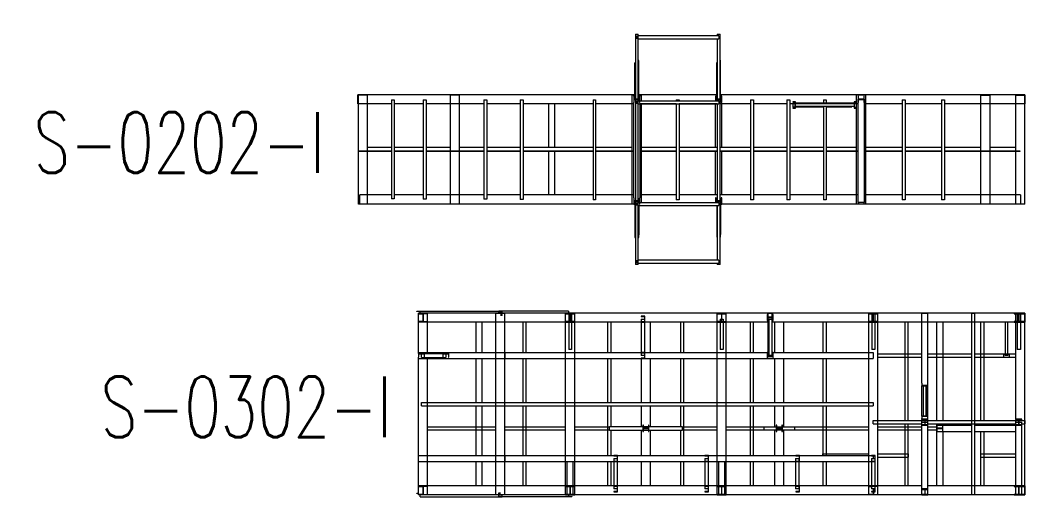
# Model space of a CAD drawing. Header units: inches. Extents: x -430764 to 256483, y 7374 to 217374.
# Drawn here: x -261167 to -244595, y 124047 to 131912 of the extents above; entities that cross this region are included whole.
import ezdxf
from ezdxf.enums import TextEntityAlignment as Align

# ---------------------------------------------------------------- set-up
doc = ezdxf.new("R2010")
doc.units = ezdxf.units.IN
doc.header["$MEASUREMENT"] = 0
doc.layers.add('CABLETRAYLAYOUT-EMBED 2_DWG$0$DwgTemplate', color=7, linetype='Continuous', lineweight=9)
doc.layers.add('Labels', color=7, linetype='Continuous', lineweight=5)
doc.styles.add('HZTXT', font='simplexs.shx', dxfattribs={"width": 0.7, "bigfont": 'hztxt.shx'})

msp = doc.modelspace()

# ---------------------------------------------------------------- linework, layer by layer
at = {"layer": 'CABLETRAYLAYOUT-EMBED 2_DWG$0$DwgTemplate', "color": 252, "linetype": 'Continuous'}
for p, q in [((-251018.86, 131678.26), (-251018.86, 127878.26)), ((-251018.86, 131678.26), (-250970.86, 131678.26)), ((-250994.86, 131603.46), (-250994.86, 131651.46)), ((-250970.86, 127878.26), (-250970.86, 131678.26)), ((-249644.86, 131651.46), (-250970.86, 131651.46)), ((-250970.86, 131603.46), (-249644.86, 131603.46)), ((-249668.86, 131678.07), (-249668.86, 131651.46)), ((-249668.86, 131678.07), (-249620.86, 131678.07)), ((-249668.86, 131603.46), (-249668.86, 130579.07)), ((-249644.86, 131651.46), (-249644.86, 131603.46)), ((-249620.86, 127878.26), (-249620.86, 131678.07)), ((-249619.36, 131252.62), (-249619.36, 131214.89)), ((-249613.36, 131252.62), (-249619.36, 131252.62)), ((-249613.36, 131210.92), (-249613.36, 131252.62)), ((-251018.86, 131209.05), (-251026.36, 131209.05)), ((-251026.36, 131209.05), (-251026.36, 131205.07)), ((-251026.36, 130608.07), (-251026.36, 131205.07)), ((-251026.36, 131205.07), (-251018.86, 131205.07)), ((-250969.36, 131209.05), (-250970.86, 131209.05)), ((-250970.86, 131205.07), (-250963.36, 131205.07)), ((-250963.36, 131246.78), (-250969.36, 131246.78)), ((-250969.36, 131246.78), (-250969.36, 131209.05)), ((-250963.36, 131205.07), (-250963.36, 131246.78)), ((-250963.36, 130608.07), (-250963.36, 131205.07)), ((-249676.36, 131214.89), (-249676.36, 131210.92)), ((-249668.86, 131214.89), (-249676.36, 131214.89)), ((-249676.36, 131210.92), (-249668.86, 131210.92)), ((-249676.36, 130610.92), (-249676.36, 131210.92)), ((-249619.36, 131214.89), (-249620.86, 131214.89)), ((-249620.86, 131210.92), (-249613.36, 131210.92)), ((-249613.36, 130610.92), (-249613.36, 131210.92)), ((-251026.36, 130678.26), (-255594.86, 130678.26)), ((-255594.86, 130528.26), (-255594.86, 130678.26)), ((-255587.44, 128878.26), (-255587.44, 130676.98)), ((-255587.44, 130676.98), (-255437.44, 130676.98)), ((-255437.44, 128878.26), (-255437.44, 130676.98)), ((-255042.86, 130594.56), (-255042.86, 128965.35)), ((-255042.86, 130594.56), (-254994.86, 130594.56)), ((-254994.86, 130594.56), (-254994.86, 128965.35)), ((-254518.86, 130594.56), (-254518.86, 128957.86)), ((-254518.86, 130594.56), (-254470.86, 130594.56)), ((-254470.86, 130594.56), (-254470.86, 128957.86)), ((-254069.86, 130676.98), (-253919.86, 130676.98)), ((-254069.86, 128878.26), (-254069.86, 130676.98)), ((-253919.86, 128878.26), (-253919.86, 130676.98)), ((-253518.86, 130594.56), (-253470.86, 130594.56)), ((-253518.86, 130594.56), (-253518.86, 128958.55)), ((-253470.86, 130594.56), (-253470.86, 128958.55)), ((-252918.86, 130594.56), (-252870.86, 130594.56)), ((-252918.86, 130594.56), (-252918.86, 128954.19)), ((-252870.86, 130594.56), (-252870.86, 128954.19)), ((-251713.91, 130594.56), (-251675.81, 130594.56)), ((-251713.91, 130594.56), (-251713.91, 128944.56)), ((-251675.81, 130594.56), (-251675.81, 128944.56)), ((-251069.86, 130676.98), (-251026.36, 130676.98)), ((-251069.86, 128878.26), (-251069.86, 130676.98)), ((-251044.86, 130655.07), (-251044.86, 130674.65)), ((-251044.86, 130674.65), (-251026.36, 130674.65)), ((-251044.86, 130655.07), (-251044.86, 130555.07)), ((-251036.86, 130655.07), (-251044.86, 130655.07)), ((-251036.86, 130608.07), (-251036.86, 130655.07)), ((-250952.86, 130608.07), (-251036.86, 130608.07)), ((-251036.86, 130602.07), (-250952.86, 130602.07)), ((-251036.86, 130555.07), (-251036.86, 130602.07)), ((-249676.36, 130678.26), (-250963.36, 130678.26)), ((-250963.36, 130676.98), (-250919.86, 130676.98)), ((-250963.36, 130674.65), (-250944.86, 130674.65)), ((-250952.86, 130655.07), (-250952.86, 130608.07)), ((-250944.86, 130655.07), (-250952.86, 130655.07)), ((-250952.86, 130602.07), (-250952.86, 130555.07)), ((-250944.86, 130674.65), (-250944.86, 130655.07)), ((-250944.86, 130555.07), (-250944.86, 130655.07)), ((-250919.86, 130579.07), (-250919.86, 130676.98)), ((-250343.86, 130594.56), (-250343.86, 130579.07)), ((-250343.86, 130594.56), (-250295.86, 130594.56)), ((-250295.86, 130594.56), (-250295.86, 130579.07)), ((-249694.86, 130655.07), (-249694.86, 130579.07)), ((-249686.86, 130655.07), (-249694.86, 130655.07)), ((-249686.86, 130608.07), (-249686.86, 130655.07)), ((-249602.86, 130608.07), (-249686.86, 130608.07)), ((-249686.86, 130602.07), (-249602.86, 130602.07)), ((-249686.86, 130579.07), (-249686.86, 130602.07)), ((-249668.86, 130610.92), (-249676.36, 130610.92)), ((-249613.36, 130610.92), (-249620.86, 130610.92)), ((-244594.86, 130678.26), (-249613.36, 130678.26)), ((-249594.86, 130655.07), (-249602.86, 130655.07)), ((-249602.86, 130655.07), (-249602.86, 130608.07)), ((-249602.86, 130602.07), (-249602.86, 130555.07)), ((-249594.86, 130555.07), (-249594.86, 130655.07)), ((-249118.86, 130594.56), (-249070.86, 130594.56)), ((-249118.86, 130594.56), (-249118.86, 128944.56)), ((-249070.86, 130594.56), (-249070.86, 128944.56)), ((-248518.86, 130594.56), (-248470.86, 130594.56)), ((-248518.86, 130594.56), (-248518.86, 128944.56)), ((-248470.86, 130594.56), (-248470.86, 128944.56)), ((-247918.86, 130594.56), (-247870.86, 130594.56)), ((-247918.86, 130594.56), (-247918.86, 130543.67)), ((-247870.86, 130594.56), (-247870.86, 130543.67)), ((-247369.86, 128878.26), (-247369.86, 130678.26)), ((-247369.86, 130678.26), (-247219.86, 130678.26)), ((-247336.86, 130655.07), (-247344.86, 130655.07)), ((-247344.86, 130655.07), (-247344.86, 130555.07)), ((-247344.86, 130605.07), (-247244.86, 130605.07)), ((-247344.86, 128903.26), (-247344.86, 130605.07)), ((-247336.86, 130608.07), (-247336.86, 130655.07)), ((-247252.86, 130608.07), (-247336.86, 130608.07)), ((-247336.86, 130602.07), (-247252.86, 130602.07)), ((-247336.86, 130555.07), (-247336.86, 130602.07)), ((-247252.86, 130655.07), (-247252.86, 130608.07)), ((-247244.86, 130655.07), (-247252.86, 130655.07)), ((-247252.86, 130602.07), (-247252.86, 130555.07)), ((-247244.86, 130555.07), (-247244.86, 130655.07)), ((-247244.86, 130605.07), (-247244.86, 128903.26)), ((-247219.86, 128878.26), (-247219.86, 130678.26)), ((-246618.86, 130594.56), (-246570.86, 130594.56)), ((-246618.86, 130594.56), (-246618.86, 128944.56)), ((-246570.86, 130594.56), (-246570.86, 128944.56)), ((-245968.86, 130594.56), (-245920.86, 130594.56)), ((-245968.86, 130594.56), (-245968.86, 128944.56)), ((-245920.86, 130594.56), (-245920.86, 128944.56)), ((-245319.86, 128878.26), (-245319.86, 130674.65)), ((-245319.86, 130674.65), (-245169.86, 130674.65)), ((-245169.86, 128878.26), (-245169.86, 130674.65)), ((-244744.77, 130674.65), (-244594.77, 130674.65)), ((-244744.77, 128878.26), (-244744.77, 130674.65)), ((-244594.86, 130678.26), (-244594.86, 130528.26)), ((-244594.77, 128878.26), (-244594.77, 130674.65)), ((-255042.86, 130528.26), (-255594.86, 130528.26)), ((-254518.86, 130528.26), (-254994.86, 130528.26)), ((-253518.86, 130528.26), (-254470.86, 130528.26)), ((-252918.86, 130528.26), (-253470.86, 130528.26)), ((-251713.91, 130528.26), (-252870.86, 130528.26)), ((-252444.86, 129809.76), (-252444.86, 130528.26)), ((-252344.86, 129809.76), (-252344.86, 130528.26)), ((-251044.86, 130528.26), (-251675.81, 130528.26)), ((-251044.86, 130555.07), (-251036.86, 130555.07)), ((-251044.86, 128978.26), (-251044.86, 130555.07)), ((-250994.86, 130531.07), (-250994.86, 130579.07)), ((-250970.86, 130579.07), (-250952.86, 130579.07)), ((-250970.86, 130531.07), (-249644.86, 130531.07)), ((-250952.86, 130555.07), (-250944.86, 130555.07)), ((-250944.86, 130579.07), (-249644.86, 130579.07)), ((-250944.86, 130531.07), (-250944.86, 128978.26)), ((-250343.86, 130528.26), (-250944.86, 130528.26)), ((-250919.86, 128902.26), (-250919.86, 130531.07)), ((-250343.86, 130531.07), (-250343.86, 128944.56)), ((-250295.86, 130531.07), (-250295.86, 128944.56)), ((-249668.86, 130528.26), (-250295.86, 130528.26)), ((-249694.86, 129809.76), (-249694.86, 130528.26)), ((-249668.86, 130531.07), (-249668.86, 128902.26)), ((-249644.86, 130579.07), (-249644.86, 130531.07)), ((-249118.86, 130528.26), (-249620.86, 130528.26)), ((-249602.86, 130555.07), (-249594.86, 130555.07)), ((-249594.86, 129809.76), (-249594.86, 130528.26)), ((-248518.86, 130528.26), (-249070.86, 130528.26)), ((-248384.55, 130528.26), (-248470.86, 130528.26)), ((-248380.01, 130563), (-248420.14, 130563)), ((-248420.14, 130563), (-248420.14, 130555.48)), ((-248420.14, 130555.48), (-248383.19, 130555.48)), ((-248383.19, 130468.92), (-248420.14, 130468.92)), ((-248420.14, 130468.92), (-248420.14, 130461.4)), ((-248420.14, 130461.4), (-248380.01, 130461.4)), ((-248419.23, 130528.24), (-248419.23, 130528.26)), ((-248419.23, 130482.2), (-248419.23, 130528.24)), ((-248384.55, 130528.24), (-248419.23, 130528.24)), ((-248419.23, 130482.2), (-248383.19, 130482.2)), ((-248383.19, 130533), (-248384.55, 130533)), ((-248384.55, 130492.87), (-248384.55, 130533)), ((-248384.55, 130492.87), (-248383.19, 130492.87)), ((-248383.19, 130555.48), (-248383.19, 130468.92)), ((-248380.01, 130461.4), (-248380.01, 130563)), ((-247410.91, 130543.67), (-248380.01, 130543.67)), ((-247410.91, 130538.9), (-248380.01, 130538.9)), ((-247410.91, 130533), (-248380.01, 130533)), ((-248380.01, 130492.87), (-247410.91, 130492.87)), ((-248380.01, 130482.2), (-247918.86, 130482.2)), ((-247918.86, 130492.87), (-247918.86, 128944.56)), ((-247870.86, 130492.87), (-247870.86, 128944.56)), ((-247870.86, 130482.2), (-247450.13, 130482.2)), ((-247450.13, 130492.87), (-247450.13, 130482.2)), ((-247370.78, 130563), (-247410.91, 130563)), ((-247410.91, 130563), (-247410.91, 130461.4)), ((-247410.91, 130461.4), (-247370.78, 130461.4)), ((-247407.74, 130555.48), (-247370.78, 130555.48)), ((-247407.74, 130468.92), (-247407.74, 130555.48)), ((-247344.86, 130528.26), (-247407.74, 130528.26)), ((-247370.78, 130468.92), (-247407.74, 130468.92)), ((-247370.78, 130555.48), (-247370.78, 130563)), ((-247370.78, 130461.4), (-247370.78, 130468.92)), ((-247344.86, 130555.07), (-247336.86, 130555.07)), ((-247252.86, 130555.07), (-247244.86, 130555.07)), ((-246618.86, 130528.26), (-247244.86, 130528.26)), ((-245968.86, 130528.26), (-246570.86, 130528.26)), ((-244594.86, 130528.26), (-245920.86, 130528.26)), ((-255042.86, 129809.76), (-255437.44, 129809.76)), ((-254518.86, 129809.76), (-254994.86, 129809.76)), ((-254069.86, 129809.76), (-254470.86, 129809.76)), ((-253518.86, 129809.76), (-253919.86, 129809.76)), ((-252918.86, 129809.76), (-253470.86, 129809.76)), ((-251713.91, 129809.76), (-252870.86, 129809.76)), ((-251069.86, 129809.76), (-251675.81, 129809.76)), ((-250343.86, 129809.76), (-250919.86, 129809.76)), ((-249668.86, 129809.76), (-250295.86, 129809.76)), ((-249118.86, 129809.76), (-249620.86, 129809.76)), ((-248518.86, 129809.76), (-249070.86, 129809.76)), ((-247918.86, 129809.76), (-248470.86, 129809.76)), ((-247369.86, 129809.76), (-247870.86, 129809.76)), ((-246618.86, 129809.76), (-247219.86, 129809.76)), ((-245968.86, 129809.76), (-246570.86, 129809.76)), ((-245319.86, 129809.76), (-245920.86, 129809.76)), ((-244744.77, 129809.76), (-245169.86, 129809.76)), ((-255572.89, 129752.76), (-255042.86, 129752.76)), ((-255572.89, 129746.76), (-255572.89, 129752.76)), ((-255042.86, 129746.76), (-255572.89, 129746.76)), ((-254994.86, 129752.76), (-254518.86, 129752.76)), ((-254518.86, 129746.76), (-254994.86, 129746.76)), ((-254470.86, 129752.76), (-253518.86, 129752.76)), ((-253518.86, 129746.76), (-254470.86, 129746.76)), ((-253470.86, 129752.76), (-252918.86, 129752.76)), ((-252918.86, 129746.76), (-253470.86, 129746.76)), ((-252870.86, 129752.76), (-251713.91, 129752.76)), ((-251713.91, 129746.76), (-252870.86, 129746.76)), ((-252444.86, 129028.26), (-252444.86, 129746.76)), ((-252344.86, 129028.26), (-252344.86, 129746.76)), ((-251675.81, 129752.76), (-251044.86, 129752.76)), ((-251044.86, 129746.76), (-251675.81, 129746.76)), ((-250944.86, 129752.76), (-250343.86, 129752.76)), ((-250343.86, 129746.76), (-250944.86, 129746.76)), ((-250295.86, 129752.76), (-249668.86, 129752.76)), ((-249668.86, 129746.76), (-250295.86, 129746.76)), ((-249694.86, 129028.26), (-249694.86, 129746.76)), ((-249620.86, 129752.76), (-249118.86, 129752.76)), ((-249118.86, 129746.76), (-249620.86, 129746.76)), ((-249594.86, 129028.26), (-249594.86, 129746.76)), ((-249070.86, 129752.76), (-248518.86, 129752.76)), ((-248518.86, 129746.76), (-249070.86, 129746.76)), ((-248470.86, 129752.76), (-247918.86, 129752.76)), ((-247918.86, 129746.76), (-248470.86, 129746.76)), ((-247870.86, 129752.76), (-247344.86, 129752.76)), ((-247344.86, 129746.76), (-247870.86, 129746.76)), ((-247244.86, 129752.76), (-246618.86, 129752.76)), ((-246618.86, 129746.76), (-247244.86, 129746.76)), ((-246570.86, 129752.76), (-245968.86, 129752.76)), ((-245968.86, 129746.76), (-246570.86, 129746.76)), ((-245920.86, 129752.76), (-244677.28, 129752.76)), ((-244677.28, 129746.76), (-245920.86, 129746.76)), ((-244677.28, 129752.76), (-244677.28, 129746.76)), ((-255565.38, 128878.26), (-255565.38, 129028.26)), ((-255042.86, 129028.26), (-255565.38, 129028.26)), ((-254994.86, 128965.35), (-255042.86, 128965.35)), ((-254518.86, 129028.26), (-254994.86, 129028.26)), ((-254470.86, 128957.86), (-254518.86, 128957.86)), ((-253518.86, 129028.26), (-254470.86, 129028.26)), ((-253470.86, 128958.55), (-253518.86, 128958.55)), ((-252918.86, 129028.26), (-253470.86, 129028.26)), ((-252870.86, 128954.19), (-252918.86, 128954.19)), ((-251713.91, 129028.26), (-252870.86, 129028.26)), ((-251675.81, 128944.56), (-251713.91, 128944.56)), ((-251044.86, 129028.26), (-251675.81, 129028.26)), ((-251044.86, 128978.26), (-251044.86, 128878.26)), ((-251036.86, 128978.26), (-251044.86, 128978.26)), ((-251036.86, 128931.26), (-251036.86, 128978.26)), ((-250952.86, 128931.26), (-251036.86, 128931.26)), ((-250969.36, 128967.85), (-250963.36, 128967.85)), ((-250969.36, 128931.26), (-250969.36, 128967.85)), ((-250963.36, 128967.85), (-250963.36, 128931.26)), ((-250952.86, 128978.26), (-250952.86, 128931.26)), ((-250944.86, 128978.26), (-250952.86, 128978.26)), ((-250343.86, 129028.26), (-250944.86, 129028.26)), ((-250944.86, 128878.26), (-250944.86, 128978.26)), ((-250295.86, 128944.56), (-250343.86, 128944.56)), ((-249668.86, 129028.26), (-250295.86, 129028.26)), ((-249694.86, 128978.26), (-249694.86, 128902.26)), ((-249686.86, 128978.26), (-249694.86, 128978.26)), ((-249686.86, 128931.26), (-249686.86, 128978.26)), ((-249602.86, 128931.26), (-249686.86, 128931.26)), ((-249676.36, 128935.96), (-249668.86, 128935.96)), ((-249676.36, 128935.96), (-249676.36, 128931.26)), ((-249118.86, 129028.26), (-249620.86, 129028.26)), ((-249620.86, 128935.96), (-249619.36, 128935.96)), ((-249619.36, 128973.69), (-249613.36, 128973.69)), ((-249619.36, 128931.26), (-249619.36, 128973.69)), ((-249613.36, 128973.69), (-249613.36, 128931.26)), ((-249594.86, 128978.26), (-249602.86, 128978.26)), ((-249602.86, 128978.26), (-249602.86, 128931.26)), ((-249594.86, 128878.26), (-249594.86, 128978.26)), ((-249070.86, 128944.56), (-249118.86, 128944.56)), ((-248518.86, 129028.26), (-249070.86, 129028.26)), ((-248470.86, 128944.56), (-248518.86, 128944.56)), ((-247918.86, 129028.26), (-248470.86, 129028.26)), ((-247870.86, 128944.56), (-247918.86, 128944.56)), ((-247344.86, 129028.26), (-247870.86, 129028.26)), ((-246618.86, 129028.26), (-247244.86, 129028.26)), ((-246570.86, 128944.56), (-246618.86, 128944.56)), ((-245968.86, 129028.26), (-246570.86, 129028.26)), ((-245920.86, 128944.56), (-245968.86, 128944.56)), ((-244669.77, 129028.26), (-245920.86, 129028.26)), ((-244669.77, 129028.26), (-244669.77, 128878.26)), ((-255437.44, 128878.26), (-255587.44, 128878.26)), ((-251044.86, 128878.26), (-255565.38, 128878.26)), ((-253919.86, 128878.26), (-254069.86, 128878.26)), ((-251044.86, 128878.26), (-251069.86, 128878.26)), ((-251044.86, 128878.26), (-251036.86, 128878.26)), ((-251036.86, 128925.26), (-250952.86, 128925.26)), ((-251036.86, 128878.26), (-251036.86, 128925.26)), ((-251026.36, 128878.26), (-251036.86, 128878.26)), ((-251026.36, 128925.26), (-251026.36, 128330.12)), ((-250994.86, 128854.26), (-250994.86, 128902.26)), ((-250970.86, 128902.26), (-250952.86, 128902.26)), ((-250970.86, 128854.26), (-249644.86, 128854.26)), ((-250969.36, 128902.26), (-250969.36, 128925.26)), ((-250969.36, 128367.85), (-250969.36, 128854.26)), ((-250963.36, 128925.26), (-250963.36, 128902.26)), ((-250963.36, 128854.26), (-250963.36, 128367.85)), ((-250952.86, 128925.26), (-250952.86, 128878.26)), ((-250952.86, 128878.26), (-250944.86, 128878.26)), ((-250944.86, 128902.26), (-249644.86, 128902.26)), ((-249686.86, 128902.26), (-249686.86, 128925.26)), ((-249686.86, 128925.26), (-249602.86, 128925.26)), ((-249676.36, 128925.26), (-249676.36, 128902.26)), ((-249676.36, 128854.26), (-249676.36, 128335.96)), ((-249668.86, 128854.26), (-249668.86, 127953.06)), ((-249644.86, 128902.26), (-249644.86, 128854.26)), ((-249619.36, 128373.69), (-249619.36, 128925.26)), ((-249613.36, 128925.26), (-249613.36, 128373.69)), ((-249602.86, 128878.26), (-249613.36, 128878.26)), ((-249602.86, 128925.26), (-249602.86, 128878.26)), ((-249602.86, 128878.26), (-249594.86, 128878.26)), ((-244669.77, 128878.26), (-249594.86, 128878.26)), ((-247219.86, 128878.26), (-247369.86, 128878.26)), ((-247344.86, 128903.26), (-247336.86, 128903.26)), ((-247344.86, 128903.26), (-247344.86, 128881.67)), ((-247244.86, 128903.26), (-247344.86, 128903.26)), ((-247336.86, 128903.26), (-247336.86, 128881.67)), ((-247252.86, 128903.26), (-247252.86, 128881.67)), ((-247252.86, 128903.26), (-247244.86, 128903.26)), ((-247244.86, 128881.67), (-247244.86, 128903.26)), ((-245169.86, 128878.26), (-245319.86, 128878.26)), ((-244594.77, 128878.26), (-244744.77, 128878.26)), ((-251026.36, 128330.12), (-251026.36, 128326.14)), ((-251018.86, 128330.12), (-251026.36, 128330.12)), ((-251026.36, 128326.14), (-251018.86, 128326.14)), ((-250969.36, 128330.12), (-250970.86, 128330.12)), ((-250970.86, 128326.14), (-250963.36, 128326.14)), ((-250969.36, 128367.85), (-250969.36, 128330.12)), ((-250963.36, 128367.85), (-250969.36, 128367.85)), ((-250963.36, 128326.14), (-250963.36, 128367.85)), ((-249668.86, 128335.96), (-249676.36, 128335.96)), ((-249676.36, 128335.96), (-249676.36, 128331.98)), ((-249676.36, 128331.98), (-249668.86, 128331.98)), ((-249619.36, 128335.96), (-249620.86, 128335.96)), ((-249620.86, 128331.98), (-249613.36, 128331.98)), ((-249613.36, 128373.69), (-249619.36, 128373.69)), ((-249619.36, 128373.69), (-249619.36, 128335.96)), ((-249613.36, 128331.98), (-249613.36, 128373.69)), ((-250994.86, 127905.06), (-250994.86, 127953.06)), ((-249644.86, 127953.06), (-250970.86, 127953.06)), ((-249644.86, 127953.06), (-249644.86, 127905.06)), ((-250970.86, 127878.26), (-251018.86, 127878.26)), ((-250970.86, 127905.06), (-249644.86, 127905.06)), ((-249668.86, 127905.06), (-249668.86, 127878.26)), ((-249620.86, 127878.26), (-249668.86, 127878.26)), ((-254623.42, 127109.76), (-253273.42, 127109.76)), ((-254623.42, 127104.76), (-254623.42, 127109.76)), ((-253216.3, 127109.76), (-253273.42, 127109.76)), ((-253273.42, 127109.76), (-253273.42, 127104.76)), ((-252119.49, 127109.76), (-253216.3, 127109.76)), ((-253216.3, 127078.26), (-253216.3, 127109.76)), ((-252119.49, 127109.76), (-252119.49, 127078.26)), ((-253273.42, 127104.76), (-254623.42, 127104.76)), ((-254594.86, 126410.76), (-254594.86, 127078.26)), ((-254594.86, 127078.26), (-254444.86, 127078.26)), ((-254594.86, 126928.26), (-254594.86, 127078.26)), ((-252169.86, 127078.26), (-254594.86, 127078.26)), ((-254594.86, 127078.26), (-254594.86, 127068.26)), ((-254444.86, 127078.26), (-254594.86, 127078.26)), ((-254594.86, 127068.26), (-254523.36, 127068.26)), ((-254570.83, 127078.26), (-254570.83, 127104.76)), ((-254523.36, 127068.26), (-254523.36, 126938.26)), ((-254516.36, 127068.26), (-254516.36, 126938.26)), ((-254444.86, 127068.26), (-254516.36, 127068.26)), ((-254444.86, 126408.26), (-254444.86, 127078.26)), ((-254444.86, 127068.26), (-254444.86, 127078.26)), ((-253319.86, 127078.26), (-253169.86, 127078.26)), ((-253319.86, 124078.26), (-253319.86, 127078.26)), ((-253274.14, 127104.76), (-253274.14, 127078.26)), ((-253273.42, 127104.76), (-253220.83, 127104.76)), ((-253269.49, 127078.26), (-253269.49, 127104.76)), ((-253215.58, 127051.76), (-253244.86, 127051.76)), ((-253244.86, 127046.76), (-253215.58, 127046.76)), ((-253220.83, 127104.76), (-253220.83, 127078.26)), ((-253215.58, 127051.76), (-253210.97, 127051.76)), ((-253215.58, 127046.76), (-253215.58, 127051.76)), ((-253210.97, 127046.76), (-253215.58, 127046.76)), ((-253169.86, 124078.26), (-253169.86, 127078.26)), ((-252169.86, 127078.26), (-252169.86, 127068.26)), ((-252019.86, 127078.26), (-252169.86, 127078.26)), ((-252169.86, 126938.26), (-252169.86, 127068.26)), ((-252169.86, 127068.26), (-252098.36, 127068.26)), ((-252118.86, 127078.26), (-252118.86, 126478.26)), ((-252118.86, 127078.26), (-252070.86, 127078.26)), ((-252098.36, 127068.26), (-252098.36, 126938.26)), ((-252091.36, 127068.26), (-252019.86, 127068.26)), ((-252091.36, 126938.26), (-252091.36, 127068.26)), ((-252070.86, 127078.26), (-252070.86, 126478.26)), ((-247169.86, 127078.26), (-252019.86, 127078.26)), ((-252019.86, 127068.26), (-252019.86, 127078.26)), ((-252019.86, 126938.26), (-252019.86, 127068.26)), ((-250924.86, 126978.26), (-250864.86, 126978.26)), ((-250924.86, 126978.26), (-250924.86, 126378.26)), ((-250862.36, 127028.26), (-250922.36, 127028.26)), ((-250922.36, 127028.26), (-250922.36, 127023.26)), ((-250922.36, 127023.26), (-250867.36, 127023.26)), ((-250867.36, 127023.26), (-250867.36, 126933.26)), ((-250864.86, 126378.26), (-250864.86, 126978.26)), ((-250862.36, 126928.26), (-250862.36, 127028.26)), ((-249669.86, 127078.26), (-249519.86, 127078.26)), ((-249669.86, 127077.12), (-249669.86, 127078.26)), ((-249519.86, 127078.26), (-249669.86, 127078.26)), ((-249669.86, 127078.26), (-249669.86, 127077.12)), ((-249669.86, 127077.12), (-249669.86, 127067.12)), ((-249519.86, 127077.12), (-249669.86, 127077.12)), ((-249669.86, 126937.12), (-249669.86, 127067.12)), ((-249669.86, 127067.12), (-249598.36, 127067.12)), ((-249618.86, 126978.26), (-249618.86, 126478.26)), ((-249618.86, 126978.26), (-249570.86, 126978.26)), ((-249598.36, 127067.12), (-249598.36, 126937.12)), ((-249591.36, 127067.12), (-249519.86, 127067.12)), ((-249591.36, 126937.12), (-249591.36, 127067.12)), ((-249570.86, 126978.26), (-249570.86, 126478.26)), ((-249519.86, 127077.12), (-249519.86, 127078.26)), ((-249519.86, 127077.12), (-249519.86, 127078.26)), ((-249519.86, 127067.12), (-249519.86, 127077.12)), ((-249519.86, 126937.12), (-249519.86, 127067.12)), ((-248836.86, 127058.26), (-248844.86, 127058.26)), ((-248844.86, 127058.26), (-248844.86, 126958.26)), ((-248844.86, 126958.26), (-248836.86, 126958.26)), ((-248836.86, 127011.26), (-248836.86, 127058.26)), ((-248752.86, 127011.26), (-248836.86, 127011.26)), ((-248836.86, 127005.26), (-248752.86, 127005.26)), ((-248836.86, 126958.26), (-248836.86, 127005.26)), ((-248826.36, 127078.26), (-248763.36, 127078.26)), ((-248826.36, 127011.26), (-248826.36, 127078.26)), ((-248826.36, 126381.26), (-248826.36, 127005.26)), ((-248818.86, 126978.26), (-248770.86, 126978.26)), ((-248818.86, 126978.26), (-248818.86, 126356.16)), ((-248770.86, 126978.26), (-248770.86, 126356.16)), ((-248763.36, 127011.26), (-248763.36, 127078.26)), ((-248763.36, 126381.26), (-248763.36, 127005.26)), ((-248744.86, 127058.26), (-248752.86, 127058.26)), ((-248752.86, 127058.26), (-248752.86, 127011.26)), ((-248752.86, 127005.26), (-248752.86, 126958.26)), ((-248752.86, 126958.26), (-248744.86, 126958.26)), ((-248744.86, 126958.26), (-248744.86, 127058.26)), ((-247169.86, 127078.26), (-247169.86, 127068.26)), ((-247019.86, 127078.26), (-247169.86, 127078.26)), ((-247169.86, 126938.26), (-247169.86, 127068.26)), ((-247169.86, 127068.26), (-247098.36, 127068.26)), ((-247118.86, 127078.26), (-247118.86, 126478.26)), ((-247118.86, 127078.26), (-247070.86, 127078.26)), ((-247098.36, 127068.26), (-247098.36, 126938.26)), ((-247091.36, 127068.26), (-247019.86, 127068.26)), ((-247091.36, 126938.26), (-247091.36, 127068.26)), ((-247070.86, 127078.26), (-247070.86, 126478.26)), ((-244769.86, 127078.26), (-247019.86, 127078.26)), ((-247019.86, 127068.26), (-247019.86, 127078.26)), ((-247019.86, 126938.26), (-247019.86, 127068.26)), ((-246294.86, 127078.26), (-246194.86, 127078.26)), ((-246294.86, 125921.3), (-246294.86, 127078.26)), ((-246194.86, 125921.3), (-246194.86, 127078.26)), ((-245471.36, 124078.26), (-245471.36, 127078.26)), ((-245471.36, 127078.26), (-245418.36, 127078.26)), ((-245418.36, 124078.26), (-245418.36, 127078.26)), ((-244619.86, 127078.26), (-244769.86, 127078.26)), ((-244769.86, 127078.26), (-244769.86, 127068.26)), ((-244769.86, 127068.26), (-244698.36, 127068.26)), ((-244744.86, 126938.26), (-244744.86, 127068.26)), ((-244724.86, 127078.26), (-244664.86, 127078.26)), ((-244724.86, 127078.26), (-244724.86, 126478.26)), ((-244698.36, 127068.26), (-244698.36, 126938.26)), ((-244691.36, 127068.26), (-244619.86, 127068.26)), ((-244691.36, 126938.26), (-244691.36, 127068.26)), ((-244664.86, 127078.26), (-244664.86, 126478.26)), ((-244594.86, 127078.26), (-244619.86, 127078.26)), ((-244619.86, 127078.26), (-244594.86, 127078.26)), ((-244594.86, 127078.26), (-244619.86, 127078.26)), ((-244619.86, 127068.26), (-244619.86, 127078.26)), ((-244619.86, 127068.26), (-244594.86, 127068.26)), ((-244594.86, 127068.26), (-244594.86, 127078.26)), ((-244594.86, 124078.26), (-244594.86, 127078.26)), ((-244594.86, 127078.26), (-244594.86, 126928.26)), ((-254594.86, 126928.26), (-254594.86, 126938.26)), ((-254523.36, 126938.26), (-254594.86, 126938.26)), ((-252169.86, 126928.26), (-254594.86, 126928.26)), ((-254444.86, 126928.26), (-254594.86, 126928.26)), ((-254516.36, 126938.26), (-254444.86, 126938.26)), ((-254444.86, 126938.26), (-254444.86, 126928.26)), ((-253644.86, 126428.26), (-253644.86, 126928.26)), ((-253544.86, 126428.26), (-253544.86, 126928.26)), ((-252871.36, 126428.26), (-252871.36, 126928.26)), ((-252818.36, 126428.26), (-252818.36, 126928.26)), ((-252169.86, 126938.26), (-252169.86, 126928.26)), ((-252098.36, 126938.26), (-252169.86, 126938.26)), ((-252169.86, 124228.26), (-252169.86, 126928.26)), ((-252169.86, 126928.26), (-252019.86, 126928.26)), ((-252019.86, 126938.26), (-252091.36, 126938.26)), ((-252019.86, 126928.26), (-252019.86, 126938.26)), ((-252019.86, 124228.26), (-252019.86, 126928.26)), ((-250924.86, 126928.26), (-252019.86, 126928.26)), ((-251471.36, 126428.26), (-251471.36, 126928.26)), ((-251418.36, 126428.26), (-251418.36, 126928.26)), ((-250922.36, 126933.26), (-250922.36, 126928.26)), ((-250867.36, 126933.26), (-250922.36, 126933.26)), ((-250922.36, 126928.26), (-250862.36, 126928.26)), ((-249669.86, 126928.26), (-250862.36, 126928.26)), ((-250769.86, 126428.26), (-250769.86, 126928.26)), ((-250271.36, 126428.26), (-250271.36, 126928.26)), ((-250218.36, 126428.26), (-250218.36, 126928.26)), ((-249669.86, 126937.12), (-249669.86, 126938.26)), ((-249618.86, 126938.26), (-249669.86, 126938.26)), ((-249669.86, 126937.12), (-249669.86, 126927.12)), ((-249598.36, 126937.12), (-249669.86, 126937.12)), ((-249669.86, 124228.26), (-249669.86, 126927.12)), ((-249669.86, 126927.12), (-249519.86, 126927.12)), ((-249519.86, 126937.12), (-249591.36, 126937.12)), ((-249570.86, 126938.26), (-249519.86, 126938.26)), ((-249519.86, 126938.26), (-249519.86, 126937.12)), ((-249519.86, 126927.12), (-249519.86, 126937.12)), ((-248818.86, 126928.26), (-249519.86, 126928.26)), ((-249519.86, 124228.26), (-249519.86, 126927.12)), ((-249121.36, 126428.26), (-249121.36, 126928.26)), ((-249068.36, 126428.26), (-249068.36, 126928.26)), ((-247169.86, 126928.26), (-248770.86, 126928.26)), ((-248719.86, 126428.26), (-248719.86, 126928.26)), ((-248569.86, 126428.26), (-248569.86, 126928.26)), ((-247921.36, 126428.26), (-247921.36, 126928.26)), ((-247868.36, 126428.26), (-247868.36, 126928.26)), ((-247098.36, 126938.26), (-247169.86, 126938.26)), ((-247169.86, 126938.26), (-247169.86, 126928.26)), ((-247169.86, 124078.26), (-247169.86, 126928.26)), ((-247169.86, 126928.26), (-247019.86, 126928.26)), ((-247019.86, 126938.26), (-247091.36, 126938.26)), ((-247019.86, 126928.26), (-247019.86, 126938.26)), ((-244769.86, 126928.26), (-247019.86, 126928.26)), ((-247019.86, 124078.26), (-247019.86, 126928.26)), ((-246571.36, 125304.76), (-246571.36, 126928.26)), ((-246518.36, 125304.76), (-246518.36, 126928.26)), ((-246044.86, 125304.76), (-246044.86, 126928.26)), ((-245944.86, 125304.76), (-245944.86, 126928.26)), ((-245321.36, 125304.76), (-245321.36, 126928.26)), ((-245268.36, 125304.76), (-245268.36, 126928.26)), ((-244922.2, 126928.26), (-244922.2, 126378.26)), ((-244874.2, 126378.26), (-244874.2, 126928.26)), ((-244769.86, 126938.26), (-244769.86, 126928.26)), ((-244698.36, 126938.26), (-244769.86, 126938.26)), ((-244769.86, 126928.26), (-244619.86, 126928.26)), ((-244744.86, 125328.26), (-244744.86, 126928.26)), ((-244619.86, 126938.26), (-244691.36, 126938.26)), ((-244594.86, 126938.26), (-244619.86, 126938.26)), ((-244619.86, 126928.26), (-244619.86, 126938.26)), ((-244619.86, 126928.26), (-244594.86, 126928.26)), ((-244594.86, 126928.26), (-244619.86, 126928.26)), ((-244594.86, 126928.26), (-244594.86, 126938.26)), ((-252070.86, 126478.26), (-252118.86, 126478.26)), ((-249570.86, 126478.26), (-249618.86, 126478.26)), ((-247070.86, 126478.26), (-247118.86, 126478.26)), ((-244664.86, 126478.26), (-244724.86, 126478.26)), ((-254594.86, 126410.76), (-254594.86, 126428.26)), ((-254594.86, 126428.26), (-253170.69, 126428.26)), ((-254594.86, 126410.76), (-254594.86, 126350.76)), ((-254494.86, 126410.76), (-254594.86, 126410.76)), ((-254594.86, 126350.76), (-254589.86, 126350.76)), ((-254594.86, 126328.26), (-254594.86, 126350.76)), ((-254594.86, 124078.26), (-254594.86, 126350.76)), ((-254594.86, 126328.26), (-253170.69, 126328.26)), ((-254589.86, 126405.76), (-254499.86, 126405.76)), ((-254589.86, 126350.76), (-254589.86, 126405.76)), ((-254544.86, 126348.26), (-254544.86, 126408.26)), ((-254144.86, 126408.26), (-254544.86, 126408.26)), ((-254544.86, 126348.26), (-254144.86, 126348.26)), ((-254499.86, 126405.76), (-254499.86, 126350.76)), ((-254499.86, 126350.76), (-254494.86, 126350.76)), ((-254494.86, 126350.76), (-254494.86, 126410.76)), ((-254444.86, 124078.26), (-254444.86, 126348.26)), ((-254194.86, 126410.76), (-254194.86, 126350.76)), ((-254094.86, 126410.76), (-254194.86, 126410.76)), ((-254194.86, 126350.76), (-254189.86, 126350.76)), ((-254189.86, 126405.76), (-254099.86, 126405.76)), ((-254189.86, 126350.76), (-254189.86, 126405.76)), ((-254144.86, 126408.26), (-254144.86, 126348.26)), ((-254099.86, 126405.76), (-254099.86, 126350.76)), ((-254099.86, 126350.76), (-254094.86, 126350.76)), ((-254094.86, 126350.76), (-254094.86, 126410.76)), ((-253644.86, 125604.76), (-253644.86, 126328.26)), ((-253544.86, 125604.76), (-253544.86, 126328.26)), ((-253170.69, 126428.26), (-250924.86, 126428.26)), ((-253170.69, 126328.26), (-253170.69, 126428.26)), ((-253170.69, 126428.26), (-253170.69, 126328.26)), ((-253170.69, 126328.26), (-250922.36, 126328.26)), ((-252871.36, 125604.76), (-252871.36, 126328.26)), ((-252818.36, 125604.76), (-252818.36, 126328.26)), ((-251471.36, 125604.76), (-251471.36, 126328.26)), ((-251418.36, 125604.76), (-251418.36, 126328.26)), ((-250864.86, 126378.26), (-250924.86, 126378.26)), ((-250922.36, 126428.26), (-250922.36, 126423.26)), ((-250862.36, 126428.26), (-250922.36, 126428.26)), ((-250922.36, 126423.26), (-250867.36, 126423.26)), ((-250922.36, 126333.26), (-250922.36, 126328.26)), ((-250867.36, 126333.26), (-250922.36, 126333.26)), ((-250922.36, 126328.26), (-250862.36, 126328.26)), ((-250919.86, 125604.76), (-250919.86, 126328.26)), ((-250867.36, 126423.26), (-250867.36, 126333.26)), ((-250862.36, 126428.26), (-248844.86, 126428.26)), ((-250862.36, 126328.26), (-250862.36, 126428.26)), ((-250862.36, 126328.26), (-248844.86, 126328.26)), ((-250769.86, 125604.76), (-250769.86, 126328.26)), ((-250271.36, 125604.76), (-250271.36, 126328.26)), ((-250218.36, 125604.76), (-250218.36, 126328.26)), ((-249121.36, 125604.76), (-249121.36, 126328.26)), ((-249068.36, 125604.76), (-249068.36, 126328.26)), ((-248836.86, 126428.26), (-248844.86, 126428.26)), ((-248844.86, 126428.26), (-248844.86, 126328.26)), ((-248844.86, 126328.26), (-248836.86, 126328.26)), ((-248836.86, 126428.26), (-248818.86, 126428.26)), ((-248836.86, 126381.26), (-248836.86, 126428.26)), ((-248752.86, 126381.26), (-248836.86, 126381.26)), ((-248836.86, 126328.26), (-248836.86, 126375.26)), ((-248836.86, 126375.26), (-248752.86, 126375.26)), ((-248836.86, 126328.26), (-248752.86, 126328.26)), ((-248770.86, 126356.16), (-248818.86, 126356.16)), ((-248770.86, 126428.26), (-248752.86, 126428.26)), ((-248744.86, 126428.26), (-248752.86, 126428.26)), ((-248752.86, 126428.26), (-248752.86, 126381.26)), ((-248752.86, 126375.26), (-248752.86, 126328.26)), ((-248752.86, 126328.26), (-248744.86, 126328.26)), ((-248744.86, 126428.26), (-247094.86, 126428.26)), ((-248744.86, 126328.26), (-248744.86, 126428.26)), ((-248744.86, 126328.26), (-247094.86, 126328.26)), ((-248719.86, 125604.76), (-248719.86, 126328.26)), ((-248569.86, 125604.76), (-248569.86, 126328.26)), ((-247921.36, 125604.76), (-247921.36, 126328.26)), ((-247868.36, 125604.76), (-247868.36, 126328.26)), ((-247094.86, 126428.26), (-247094.86, 126328.26)), ((-247019.86, 126404.76), (-246294.86, 126404.76)), ((-247019.86, 126351.76), (-246294.86, 126351.76)), ((-246194.86, 126404.76), (-245471.36, 126404.76)), ((-246194.86, 126351.76), (-245471.36, 126351.76)), ((-245418.36, 126404.76), (-244922.2, 126404.76)), ((-245418.36, 126351.76), (-244744.86, 126351.76)), ((-244948.2, 126402.26), (-244948.2, 126354.26)), ((-244848.2, 126402.26), (-244948.2, 126402.26)), ((-244948.2, 126354.26), (-244939.7, 126354.26)), ((-244939.7, 126354.26), (-244939.7, 126396.96)), ((-244939.7, 126396.96), (-244856.7, 126396.96)), ((-244874.2, 126378.26), (-244922.2, 126378.26)), ((-244874.2, 126404.76), (-244744.86, 126404.76)), ((-244856.7, 126396.96), (-244856.7, 126354.26)), ((-244856.7, 126354.26), (-244848.2, 126354.26)), ((-244848.2, 126354.26), (-244848.2, 126402.26)), ((-246296.46, 125921.3), (-246296.46, 125881.17)), ((-246288.94, 125921.3), (-246296.46, 125921.3)), ((-246296.46, 125881.17), (-246194.86, 125881.17)), ((-246294.86, 125381.17), (-246294.86, 125881.17)), ((-246288.94, 125884.34), (-246288.94, 125921.3)), ((-246202.38, 125884.34), (-246288.94, 125884.34)), ((-246266.46, 125381.17), (-246266.46, 125881.17)), ((-246226.33, 125881.17), (-246226.33, 125381.17)), ((-246215.66, 125881.17), (-246215.66, 125381.17)), ((-246215.66, 125881.17), (-246215.66, 125381.17)), ((-246194.86, 125921.3), (-246202.38, 125921.3)), ((-246202.38, 125921.3), (-246202.38, 125884.34)), ((-246194.86, 125881.17), (-246194.86, 125921.3)), ((-246194.86, 125381.17), (-246194.86, 125881.17)), ((-254544.86, 125604.76), (-247094.86, 125604.76)), ((-254544.86, 125551.76), (-254544.86, 125604.76)), ((-254544.86, 125551.76), (-247094.86, 125551.76)), ((-253644.86, 124728.26), (-253644.86, 125551.76)), ((-253544.86, 124728.26), (-253544.86, 125551.76)), ((-252871.36, 124728.26), (-252871.36, 125551.76)), ((-252818.36, 124728.26), (-252818.36, 125551.76)), ((-251471.36, 124728.26), (-251471.36, 125551.76)), ((-251418.36, 125208.26), (-251418.36, 125551.76)), ((-250919.86, 125208.26), (-250919.86, 125551.76)), ((-250769.86, 125208.26), (-250769.86, 125551.76)), ((-250271.36, 125208.26), (-250271.36, 125551.76)), ((-250218.36, 124728.26), (-250218.36, 125551.76)), ((-249121.36, 124728.26), (-249121.36, 125551.76)), ((-249068.36, 124728.26), (-249068.36, 125551.76)), ((-248719.86, 125202.26), (-248719.86, 125551.76)), ((-248569.86, 125202.26), (-248569.86, 125551.76)), ((-247921.36, 124728.26), (-247921.36, 125551.76)), ((-247868.36, 124728.26), (-247868.36, 125551.76)), ((-247094.86, 125604.76), (-247094.86, 125551.76)), ((-247094.86, 125251.76), (-247094.86, 125304.76)), ((-247094.86, 125304.76), (-246247.86, 125304.76)), ((-246296.46, 125381.17), (-246296.46, 125341.04)), ((-246194.86, 125381.17), (-246296.46, 125381.17)), ((-246296.46, 125341.04), (-246288.94, 125341.04)), ((-246294.86, 125328.26), (-246294.86, 125341.04)), ((-246294.86, 125328.26), (-246294.86, 125320.26)), ((-246194.86, 125328.26), (-246294.86, 125328.26)), ((-246294.86, 125320.26), (-246247.86, 125320.26)), ((-246294.86, 125278.26), (-246294.86, 125320.26)), ((-246288.94, 125377.99), (-246202.38, 125377.99)), ((-246288.94, 125341.04), (-246288.94, 125377.99)), ((-246247.86, 125320.26), (-246247.86, 125236.26)), ((-246241.86, 125236.26), (-246241.86, 125320.26)), ((-246241.86, 125320.26), (-246194.86, 125320.26)), ((-246241.86, 125304.76), (-244697.86, 125304.76)), ((-246202.38, 125377.99), (-246202.38, 125341.04)), ((-246202.38, 125341.04), (-246194.86, 125341.04)), ((-246194.86, 125341.04), (-246194.86, 125381.17)), ((-246194.86, 125328.26), (-246194.86, 125341.04)), ((-246194.86, 125320.26), (-246194.86, 125328.26)), ((-246194.86, 125278.26), (-246194.86, 125320.26)), ((-244644.86, 125328.26), (-244744.86, 125328.26)), ((-244744.86, 125328.26), (-244744.86, 125320.26)), ((-244744.86, 125320.26), (-244697.86, 125320.26)), ((-244744.86, 125278.26), (-244744.86, 125320.26)), ((-244697.86, 125320.26), (-244697.86, 125236.26)), ((-244691.86, 125320.26), (-244644.86, 125320.26)), ((-244691.86, 125236.26), (-244691.86, 125320.26)), ((-244691.86, 125304.76), (-244594.86, 125304.76)), ((-244644.86, 125320.26), (-244644.86, 125328.26)), ((-244594.86, 125304.76), (-244594.86, 125251.76)), ((-254444.86, 125204.76), (-253319.86, 125204.76)), ((-254444.86, 125151.76), (-253319.86, 125151.76)), ((-253169.86, 125204.76), (-252169.86, 125204.76)), ((-253169.86, 125151.76), (-252169.86, 125151.76)), ((-252019.86, 125204.76), (-251444.86, 125204.76)), ((-252019.86, 125151.76), (-251444.86, 125151.76)), ((-251444.86, 125148.26), (-251444.86, 125208.26)), ((-251444.86, 125208.26), (-250244.86, 125208.26)), ((-251444.86, 125148.26), (-250244.86, 125148.26)), ((-251418.36, 124728.26), (-251418.36, 125148.26)), ((-250919.86, 124728.26), (-250919.86, 125148.26)), ((-250886.86, 125228.26), (-250894.86, 125228.26)), ((-250894.86, 125228.26), (-250894.86, 125128.26)), ((-250894.86, 125128.26), (-250886.86, 125128.26)), ((-250886.86, 125181.26), (-250886.86, 125228.26)), ((-250802.86, 125181.26), (-250886.86, 125181.26)), ((-250886.86, 125175.26), (-250802.86, 125175.26)), ((-250886.86, 125128.26), (-250886.86, 125175.26)), ((-250794.86, 125228.26), (-250802.86, 125228.26)), ((-250802.86, 125228.26), (-250802.86, 125181.26)), ((-250802.86, 125175.26), (-250802.86, 125128.26)), ((-250802.86, 125128.26), (-250794.86, 125128.26)), ((-250794.86, 125128.26), (-250794.86, 125228.26)), ((-250769.86, 124728.26), (-250769.86, 125148.26)), ((-250271.36, 124728.26), (-250271.36, 125148.26)), ((-250244.86, 125208.26), (-250244.86, 125148.26)), ((-250244.86, 125204.76), (-249669.86, 125204.76)), ((-250244.86, 125151.76), (-249669.86, 125151.76)), ((-249519.86, 125204.76), (-248694.86, 125204.76)), ((-249519.86, 125151.76), (-248694.86, 125151.76)), ((-248894.86, 125202.26), (-248394.86, 125202.26)), ((-248894.86, 125154.26), (-248894.86, 125202.26)), ((-248894.86, 125154.26), (-248394.86, 125154.26)), ((-248719.86, 124728.26), (-248719.86, 125154.26)), ((-248686.86, 125228.26), (-248694.86, 125228.26)), ((-248694.86, 125228.26), (-248694.86, 125128.26)), ((-248694.86, 125128.26), (-248686.86, 125128.26)), ((-248686.86, 125181.26), (-248686.86, 125228.26)), ((-248686.86, 125204.76), (-248602.86, 125204.76)), ((-248602.86, 125181.26), (-248686.86, 125181.26)), ((-248686.86, 125175.26), (-248602.86, 125175.26)), ((-248686.86, 125128.26), (-248686.86, 125175.26)), ((-248686.86, 125151.76), (-248602.86, 125151.76)), ((-248602.86, 125228.26), (-248602.86, 125181.26)), ((-248594.86, 125228.26), (-248602.86, 125228.26)), ((-248602.86, 125175.26), (-248602.86, 125128.26)), ((-248602.86, 125128.26), (-248594.86, 125128.26)), ((-248594.86, 125128.26), (-248594.86, 125228.26)), ((-248594.86, 125204.76), (-247169.86, 125204.76)), ((-248594.86, 125151.76), (-247169.86, 125151.76)), ((-248569.86, 124728.26), (-248569.86, 125154.26)), ((-248394.86, 125202.26), (-248394.86, 125154.26)), ((-247094.86, 125251.76), (-246294.86, 125251.76)), ((-247019.86, 125204.76), (-246294.86, 125204.76)), ((-247019.86, 125151.76), (-246294.86, 125151.76)), ((-246571.36, 124228.26), (-246571.36, 125251.76)), ((-246518.36, 124228.26), (-246518.36, 125251.76)), ((-246294.86, 124078.26), (-246294.86, 125278.26)), ((-246294.86, 125278.26), (-246194.86, 125278.26)), ((-246247.86, 125236.26), (-246294.86, 125236.26)), ((-246294.86, 125236.26), (-246294.86, 125228.26)), ((-246294.86, 125228.26), (-246194.86, 125228.26)), ((-246194.86, 125236.26), (-246241.86, 125236.26)), ((-246194.86, 124078.26), (-246194.86, 125278.26)), ((-246194.86, 125251.76), (-244744.86, 125251.76)), ((-246194.86, 125228.26), (-246194.86, 125236.26)), ((-246194.86, 125204.76), (-246047.74, 125204.76)), ((-246194.86, 125151.76), (-246047.74, 125151.76)), ((-246047.74, 125228.26), (-246047.74, 125128.26)), ((-246039.74, 125228.26), (-246047.74, 125228.26)), ((-246047.74, 125128.26), (-246039.74, 125128.26)), ((-246045.7, 125128.26), (-246045.7, 125228.26)), ((-246045.7, 125228.26), (-245471.36, 125228.26)), ((-246045.7, 125128.26), (-245471.36, 125128.26)), ((-246044.86, 125228.26), (-246044.86, 125251.76)), ((-246044.86, 124228.26), (-246044.86, 125128.26)), ((-246039.74, 125181.26), (-246039.74, 125228.26)), ((-245955.74, 125181.26), (-246039.74, 125181.26)), ((-246039.74, 125128.26), (-246039.74, 125175.26)), ((-246039.74, 125175.26), (-245955.74, 125175.26)), ((-245947.74, 125228.26), (-245955.74, 125228.26)), ((-245955.74, 125228.26), (-245955.74, 125181.26)), ((-245955.74, 125175.26), (-245955.74, 125128.26)), ((-245955.74, 125128.26), (-245947.74, 125128.26)), ((-245947.74, 125128.26), (-245947.74, 125228.26)), ((-245944.86, 125228.26), (-245944.86, 125251.76)), ((-245944.86, 124228.26), (-245944.86, 125128.26)), ((-245418.36, 125228.26), (-244744.86, 125228.26)), ((-245418.36, 125128.26), (-244744.86, 125128.26)), ((-245321.36, 125228.26), (-245321.36, 125251.76)), ((-245321.36, 124228.26), (-245321.36, 125128.26)), ((-245268.36, 125228.26), (-245268.36, 125251.76)), ((-245268.36, 124228.26), (-245268.36, 125128.26)), ((-244744.86, 124078.26), (-244744.86, 125278.26)), ((-244744.86, 125278.26), (-244644.86, 125278.26)), ((-244744.86, 125236.26), (-244744.86, 125228.26)), ((-244697.86, 125236.26), (-244744.86, 125236.26)), ((-244744.86, 125228.26), (-244644.86, 125228.26)), ((-244644.86, 125236.26), (-244691.86, 125236.26)), ((-244644.86, 124078.26), (-244644.86, 125278.26)), ((-244644.86, 125251.76), (-244594.86, 125251.76)), ((-244644.86, 125228.26), (-244644.86, 125236.26)), ((-254594.86, 124728.26), (-253170.69, 124728.26)), ((-254594.86, 124628.26), (-254594.86, 124728.26)), ((-254594.86, 124628.26), (-253170.69, 124628.26)), ((-253644.86, 124228.26), (-253644.86, 124628.26)), ((-253544.86, 124228.26), (-253544.86, 124628.26)), ((-253170.69, 124728.26), (-253170.69, 124628.26)), ((-253170.69, 124728.26), (-251372.36, 124728.26)), ((-253170.69, 124628.26), (-253170.69, 124728.26)), ((-253170.69, 124628.26), (-252144.86, 124628.26)), ((-252871.36, 124228.26), (-252871.36, 124628.26)), ((-252818.36, 124228.26), (-252818.36, 124628.26)), ((-252144.86, 124628.26), (-252044.86, 124628.26)), ((-252144.86, 124078.26), (-252144.86, 124628.26)), ((-252044.86, 124078.26), (-252044.86, 124628.26)), ((-252044.86, 124628.26), (-251374.86, 124628.26)), ((-251471.36, 124228.26), (-251471.36, 124628.26)), ((-251418.36, 124228.26), (-251418.36, 124628.26)), ((-251374.86, 124678.26), (-251374.86, 124178.26)), ((-251374.86, 124678.26), (-251314.86, 124678.26)), ((-251312.36, 124728.26), (-251372.36, 124728.26)), ((-251372.36, 124728.26), (-251372.36, 124723.26)), ((-251372.36, 124723.26), (-251317.36, 124723.26)), ((-251317.36, 124633.26), (-251372.36, 124633.26)), ((-251372.36, 124633.26), (-251372.36, 124628.26)), ((-251372.36, 124628.26), (-251312.36, 124628.26)), ((-251317.36, 124723.26), (-251317.36, 124633.26)), ((-251314.86, 124178.26), (-251314.86, 124678.26)), ((-251312.36, 124628.26), (-251312.36, 124728.26)), ((-251312.36, 124728.26), (-249872.36, 124728.26)), ((-251312.36, 124628.26), (-249874.86, 124628.26)), ((-250919.86, 124228.26), (-250919.86, 124628.26)), ((-250769.86, 124228.26), (-250769.86, 124628.26)), ((-250271.36, 124228.26), (-250271.36, 124628.26)), ((-250218.36, 124228.26), (-250218.36, 124628.26)), ((-249874.86, 124678.26), (-249874.86, 124178.26)), ((-249874.86, 124678.26), (-249814.86, 124678.26)), ((-249872.36, 124728.26), (-249872.36, 124723.26)), ((-249812.36, 124728.26), (-249872.36, 124728.26)), ((-249872.36, 124723.26), (-249817.36, 124723.26)), ((-249872.36, 124633.26), (-249872.36, 124628.26)), ((-249817.36, 124633.26), (-249872.36, 124633.26)), ((-249872.36, 124628.26), (-249812.36, 124628.26)), ((-249817.36, 124723.26), (-249817.36, 124633.26)), ((-249814.86, 124178.26), (-249814.86, 124678.26)), ((-249812.36, 124728.26), (-248374.86, 124728.26)), ((-249812.36, 124628.26), (-249812.36, 124728.26)), ((-249812.36, 124628.26), (-249644.86, 124628.26)), ((-249644.86, 124628.26), (-249544.86, 124628.26)), ((-249644.86, 124078.26), (-249644.86, 124628.26)), ((-249544.86, 124078.26), (-249544.86, 124628.26)), ((-249544.86, 124628.26), (-248377.36, 124628.26)), ((-249121.36, 124228.26), (-249121.36, 124628.26)), ((-249068.36, 124228.26), (-249068.36, 124628.26)), ((-248719.86, 124228.26), (-248719.86, 124628.26)), ((-248569.86, 124228.26), (-248569.86, 124628.26)), ((-248377.36, 124678.26), (-248317.36, 124678.26)), ((-248377.36, 124678.26), (-248377.36, 124178.26)), ((-248314.86, 124728.26), (-248374.86, 124728.26)), ((-248374.86, 124728.26), (-248374.86, 124723.26)), ((-248374.86, 124723.26), (-248319.86, 124723.26)), ((-248374.86, 124633.26), (-248374.86, 124628.26)), ((-248319.86, 124633.26), (-248374.86, 124633.26)), ((-248374.86, 124628.26), (-248314.86, 124628.26)), ((-248319.86, 124723.26), (-248319.86, 124633.26)), ((-248317.36, 124178.26), (-248317.36, 124678.26)), ((-248314.86, 124628.26), (-248314.86, 124728.26)), ((-248314.86, 124728.26), (-247122.36, 124728.26)), ((-248314.86, 124628.26), (-247124.86, 124628.26)), ((-247924.94, 124728.26), (-247924.94, 124754.76)), ((-247924.94, 124754.76), (-247169.86, 124754.76)), ((-247921.36, 124228.26), (-247921.36, 124628.26)), ((-247868.36, 124228.26), (-247868.36, 124628.26)), ((-247124.86, 124678.26), (-247064.86, 124678.26)), ((-247124.86, 124678.26), (-247124.86, 124178.26)), ((-247062.36, 124728.26), (-247122.36, 124728.26)), ((-247122.36, 124728.26), (-247122.36, 124723.26)), ((-247122.36, 124723.26), (-247067.36, 124723.26)), ((-247067.36, 124633.26), (-247122.36, 124633.26)), ((-247122.36, 124633.26), (-247122.36, 124628.26)), ((-247122.36, 124628.26), (-247062.36, 124628.26)), ((-247094.86, 124723.26), (-247094.86, 124678.26)), ((-247067.36, 124723.26), (-247067.36, 124633.26)), ((-247064.86, 124178.26), (-247064.86, 124678.26)), ((-247062.36, 124628.26), (-247062.36, 124728.26)), ((-247019.86, 124754.76), (-246519.32, 124754.76)), ((-247019.86, 124701.76), (-246519.32, 124701.76)), ((-246519.32, 124754.76), (-246519.32, 124701.76)), ((-245321.36, 124701.76), (-245321.36, 124754.76)), ((-245321.36, 124754.76), (-244744.86, 124754.76)), ((-245321.36, 124701.76), (-244744.86, 124701.76)), ((-254594.86, 124078.26), (-254594.86, 124228.26)), ((-252169.86, 124228.26), (-254594.86, 124228.26)), ((-254444.86, 124228.26), (-254594.86, 124228.26)), ((-254594.86, 124228.26), (-254594.86, 124218.26)), ((-254594.86, 124218.26), (-254523.36, 124218.26)), ((-254523.36, 124218.26), (-254523.36, 124088.26)), ((-254516.36, 124218.26), (-254516.36, 124088.26)), ((-254444.86, 124218.26), (-254516.36, 124218.26)), ((-254444.86, 124218.26), (-254444.86, 124228.26)), ((-252019.86, 124228.26), (-252169.86, 124228.26)), ((-252169.86, 124228.26), (-252169.86, 124218.26)), ((-252169.86, 124218.26), (-252098.36, 124218.26)), ((-252169.86, 124088.26), (-252169.86, 124218.26)), ((-252098.36, 124218.26), (-252098.36, 124088.26)), ((-252091.36, 124088.26), (-252091.36, 124218.26)), ((-252091.36, 124218.26), (-252019.86, 124218.26)), ((-252019.86, 124218.26), (-252019.86, 124228.26)), ((-251374.86, 124228.26), (-252019.86, 124228.26)), ((-252019.86, 124088.26), (-252019.86, 124218.26)), ((-251314.86, 124178.26), (-251374.86, 124178.26)), ((-251372.36, 124228.26), (-251372.36, 124223.26)), ((-251312.36, 124228.26), (-251372.36, 124228.26)), ((-251372.36, 124223.26), (-251317.36, 124223.26)), ((-251372.36, 124133.26), (-251372.36, 124128.26)), ((-251317.36, 124133.26), (-251372.36, 124133.26)), ((-251372.36, 124128.26), (-251312.36, 124128.26)), ((-251317.36, 124223.26), (-251317.36, 124133.26)), ((-249874.86, 124228.26), (-251312.36, 124228.26)), ((-251312.36, 124128.26), (-251312.36, 124228.26)), ((-249814.86, 124178.26), (-249874.86, 124178.26)), ((-249872.36, 124228.26), (-249872.36, 124223.26)), ((-249812.36, 124228.26), (-249872.36, 124228.26)), ((-249872.36, 124223.26), (-249817.36, 124223.26)), ((-249872.36, 124133.26), (-249872.36, 124128.26)), ((-249817.36, 124133.26), (-249872.36, 124133.26)), ((-249872.36, 124128.26), (-249812.36, 124128.26)), ((-249817.36, 124223.26), (-249817.36, 124133.26)), ((-249812.36, 124128.26), (-249812.36, 124228.26)), ((-249669.86, 124228.26), (-249812.36, 124228.26)), ((-249519.86, 124228.26), (-249669.86, 124228.26)), ((-249669.86, 124228.26), (-249669.86, 124218.26)), ((-249669.86, 124088.26), (-249669.86, 124218.26)), ((-249669.86, 124218.26), (-249598.36, 124218.26)), ((-249598.36, 124218.26), (-249598.36, 124088.26)), ((-249591.36, 124088.26), (-249591.36, 124218.26)), ((-249591.36, 124218.26), (-249519.86, 124218.26)), ((-248377.36, 124228.26), (-249519.86, 124228.26)), ((-249519.86, 124218.26), (-249519.86, 124228.26)), ((-249519.86, 124088.26), (-249519.86, 124218.26)), ((-248317.36, 124178.26), (-248377.36, 124178.26)), ((-248374.86, 124228.26), (-248374.86, 124223.26)), ((-248314.86, 124228.26), (-248374.86, 124228.26)), ((-248374.86, 124223.26), (-248319.86, 124223.26)), ((-248319.86, 124133.26), (-248374.86, 124133.26)), ((-248374.86, 124133.26), (-248374.86, 124128.26)), ((-248374.86, 124128.26), (-248314.86, 124128.26)), ((-248319.86, 124223.26), (-248319.86, 124133.26)), ((-247124.86, 124228.26), (-248314.86, 124228.26)), ((-248314.86, 124128.26), (-248314.86, 124228.26)), ((-247169.86, 124228.26), (-247169.86, 124218.26)), ((-247124.86, 124228.26), (-247169.86, 124228.26)), ((-247169.86, 124218.26), (-247124.86, 124218.26)), ((-247064.86, 124178.26), (-247124.86, 124178.26)), ((-247122.36, 124228.26), (-247122.36, 124223.26)), ((-247062.36, 124228.26), (-247122.36, 124228.26)), ((-247122.36, 124223.26), (-247067.36, 124223.26)), ((-247122.36, 124133.26), (-247122.36, 124128.26)), ((-247067.36, 124133.26), (-247122.36, 124133.26)), ((-247122.36, 124128.26), (-247062.36, 124128.26)), ((-247098.36, 124178.26), (-247098.36, 124133.26)), ((-247098.36, 124128.26), (-247098.36, 124088.26)), ((-247091.36, 124178.26), (-247091.36, 124133.26)), ((-247091.36, 124128.26), (-247091.36, 124088.26)), ((-247067.36, 124223.26), (-247067.36, 124133.26)), ((-247062.36, 124128.26), (-247062.36, 124228.26)), ((-246294.86, 124228.26), (-247062.36, 124228.26)), ((-247019.86, 124228.26), (-247062.36, 124228.26)), ((-247019.86, 124218.26), (-247062.36, 124218.26)), ((-247019.86, 124218.26), (-247019.86, 124228.26)), ((-246294.86, 124178.26), (-246294.86, 124170.26)), ((-246194.86, 124178.26), (-246294.86, 124178.26)), ((-246294.86, 124170.26), (-246247.86, 124170.26)), ((-246247.86, 124170.26), (-246247.86, 124086.26)), ((-246241.86, 124170.26), (-246194.86, 124170.26)), ((-246241.86, 124086.26), (-246241.86, 124170.26)), ((-244769.86, 124228.26), (-246194.86, 124228.26)), ((-246194.86, 124170.26), (-246194.86, 124178.26)), ((-244619.86, 124228.26), (-244769.86, 124228.26)), ((-244769.86, 124228.26), (-244769.86, 124218.26)), ((-244769.86, 124218.26), (-244698.36, 124218.26)), ((-244698.36, 124218.26), (-244698.36, 124088.26)), ((-244691.36, 124088.26), (-244691.36, 124218.26)), ((-244691.36, 124218.26), (-244619.86, 124218.26)), ((-244594.86, 124228.26), (-244619.86, 124228.26)), ((-244619.86, 124218.26), (-244619.86, 124228.26)), ((-244594.86, 124228.26), (-244619.86, 124228.26)), ((-244619.86, 124218.26), (-244594.86, 124218.26)), ((-244594.86, 124228.26), (-244594.86, 124078.26)), ((-244594.86, 124218.26), (-244594.86, 124228.26)), ((-254623.42, 124109.76), (-254594.86, 124109.76)), ((-254623.42, 124104.76), (-254623.42, 124109.76)), ((-254594.86, 124104.76), (-254623.42, 124104.76)), ((-254523.36, 124088.26), (-254594.86, 124088.26)), ((-254594.86, 124078.26), (-254594.86, 124088.26)), ((-252169.86, 124078.26), (-254594.86, 124078.26)), ((-254444.86, 124078.26), (-254594.86, 124078.26)), ((-254444.86, 124078.26), (-254594.86, 124078.26)), ((-254570.83, 124046.76), (-254570.83, 124078.26)), ((-254570.83, 124046.76), (-253274.14, 124046.76)), ((-254516.36, 124088.26), (-254444.86, 124088.26)), ((-254444.86, 124088.26), (-254444.86, 124078.26)), ((-253169.86, 124078.26), (-253319.86, 124078.26)), ((-253279.61, 124109.76), (-253273.42, 124109.76)), ((-253273.42, 124104.76), (-253279.61, 124104.76)), ((-253274.14, 124078.26), (-253274.14, 124046.76)), ((-253274.14, 124046.76), (-253215.58, 124046.76)), ((-253244.86, 124109.76), (-253273.42, 124109.76)), ((-253273.42, 124109.76), (-253273.42, 124104.76)), ((-253273.42, 124104.76), (-253244.86, 124104.76)), ((-253269.49, 124051.76), (-253269.49, 124078.26)), ((-253215.58, 124051.76), (-253269.49, 124051.76)), ((-253220.83, 124078.26), (-253220.83, 124051.76)), ((-253216.3, 124051.76), (-253216.3, 124078.26)), ((-253215.58, 124051.76), (-252065.58, 124051.76)), ((-253215.58, 124046.76), (-253215.58, 124051.76)), ((-252065.58, 124046.76), (-253215.58, 124046.76)), ((-252169.86, 124088.26), (-252169.86, 124078.26)), ((-252098.36, 124088.26), (-252169.86, 124088.26)), ((-252169.86, 124078.26), (-252019.86, 124078.26)), ((-252044.86, 124078.26), (-252144.86, 124078.26)), ((-252119.49, 124078.26), (-252119.49, 124051.76)), ((-252019.86, 124088.26), (-252091.36, 124088.26)), ((-252065.58, 124051.76), (-252065.58, 124046.76)), ((-252019.86, 124078.26), (-252019.86, 124088.26)), ((-249669.86, 124078.26), (-252019.86, 124078.26)), ((-249669.86, 124088.26), (-249669.86, 124078.26)), ((-249598.36, 124088.26), (-249669.86, 124088.26)), ((-249669.86, 124078.26), (-249519.86, 124078.26)), ((-249544.86, 124078.26), (-249644.86, 124078.26)), ((-249519.86, 124088.26), (-249591.36, 124088.26)), ((-249519.86, 124078.26), (-249519.86, 124088.26)), ((-246294.86, 124078.26), (-249519.86, 124078.26)), ((-247098.36, 124088.26), (-247169.86, 124088.26)), ((-247169.86, 124078.26), (-247169.86, 124088.26)), ((-247019.86, 124078.26), (-247169.86, 124078.26)), ((-247019.86, 124078.26), (-247169.86, 124078.26)), ((-247091.36, 124088.26), (-247019.86, 124088.26)), ((-247019.86, 124088.26), (-247019.86, 124078.26)), ((-246247.86, 124086.26), (-246294.86, 124086.26)), ((-246294.86, 124086.26), (-246294.86, 124078.26)), ((-246294.86, 124078.26), (-246194.86, 124078.26)), ((-246194.86, 124078.26), (-246294.86, 124078.26)), ((-246194.86, 124086.26), (-246241.86, 124086.26)), ((-246194.86, 124078.26), (-246194.86, 124086.26)), ((-244769.86, 124078.26), (-246194.86, 124078.26)), ((-245418.36, 124078.26), (-245471.36, 124078.26)), ((-244698.36, 124088.26), (-244769.86, 124088.26)), ((-244769.86, 124088.26), (-244769.86, 124078.26)), ((-244769.86, 124078.26), (-244619.86, 124078.26)), ((-244644.86, 124078.26), (-244744.86, 124078.26)), ((-244619.86, 124088.26), (-244691.36, 124088.26)), ((-244619.86, 124078.26), (-244619.86, 124088.26)), ((-244594.86, 124088.26), (-244619.86, 124088.26)), ((-244594.86, 124078.26), (-244619.86, 124078.26)), ((-244594.86, 124078.26), (-244619.86, 124078.26)), ((-244619.86, 124078.26), (-244594.86, 124078.26)), ((-244594.86, 124078.26), (-244594.86, 124088.26))]:
    msp.add_line(p, q, dxfattribs=at)
msp.add_arc((-255601.64, 127235.04), 11743.22, 90, 180, dxfattribs=at)

# ---------------------------------------------------------------- texts
at = {"layer": 'Labels', "style": 'HZTXT', "width": 0.7}
for s, p in [('S-0202-I', (-258542.54, 129890.52)), ('S-0302-I', (-257435.2, 125530.87))]:
    msp.add_text(s, height=1000, dxfattribs=at).set_placement(p, align=Align.MIDDLE_CENTER)

doc.saveas('drawing.dxf')
